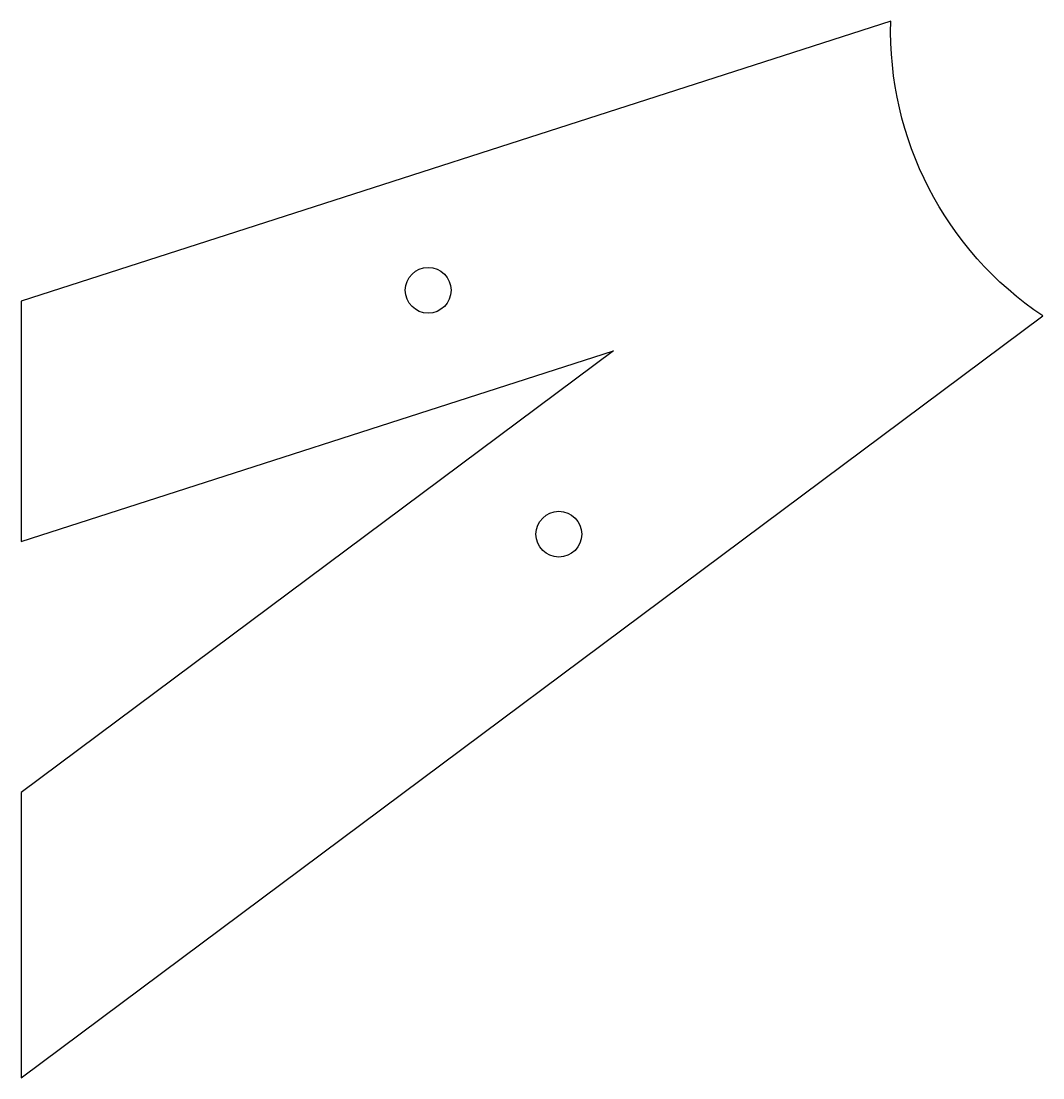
# Model space of a CAD drawing. Header units: millimetres. Extents: x 71 to 115.7, y -45.8 to 0.4.
import ezdxf

# ---------------------------------------------------------------- set-up
doc = ezdxf.new("R2010")
doc.units = ezdxf.units.MM

msp = doc.modelspace()

# ---------------------------------------------------------------- linework, layer by layer
msp.add_lwpolyline([(71, -45.763), (115.652, -12.463, -0.257716), (109.006, 0.424), (71, -11.815), (71, -22.321), (96.883, -13.985), (71, -33.288)], format="xyb", close=True)
for centre in [(88.789, -11.339), (94.5, -22)]:
    msp.add_circle(centre, 1)

doc.saveas('drawing.dxf')
